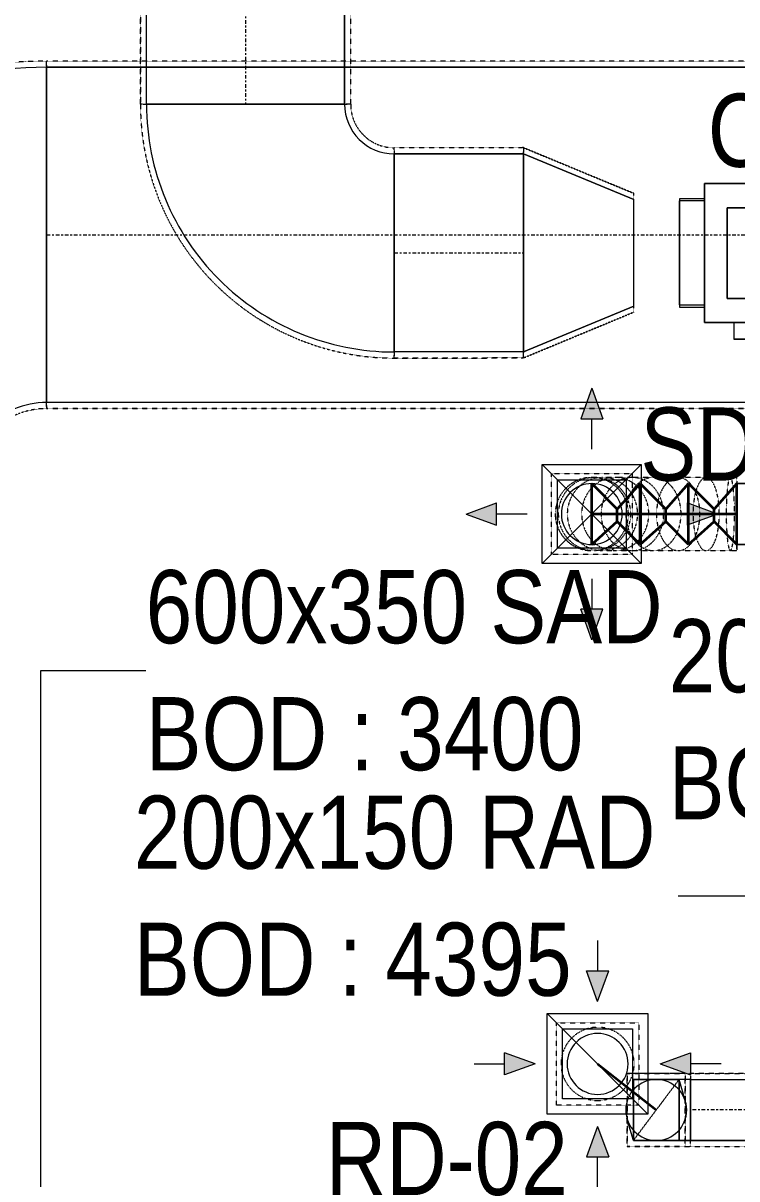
# Model space of a CAD drawing. Header units: inches. Extents: x -83664 to 20107, y -47222 to 19398.
# Drawn here: x -14582 to -12239, y -32612 to -28820 of the extents above; entities that cross this region are included whole.
import ezdxf

# ---------------------------------------------------------------- set-up
doc = ezdxf.new("R2010")
doc.units = ezdxf.units.IN
doc.header["$MEASUREMENT"] = 0
for name, pattern in [('Center', [29.999999, 12, -6, 6, -6]), ('Hidden 0_50', [1.0584, 0.5292, -0.5292]), ('Hidden 1_5', [2.2, 1.5, -0.7])]:
    doc.linetypes.add(name, pattern=pattern)
for name, color, linetype, lineweight in [('A-DETL-GENF', 7, 'Continuous', 9), ('G-ANNO-TEXT', 7, 'Continuous', 9), ('M-EQPM', 7, 'Continuous', 18), ('M-HVAC-CDFF', 7, 'Continuous', 9), ('M-HVAC-DUCT-ANNO', 7, 'Continuous', 9), ('M-HVAC-DUCT-CNTR', 7, 'Center', 9), ('M-HVAC-DUCT-IDEN', 7, 'Continuous', 18)]:
    doc.layers.add(name, color=color, linetype=linetype, lineweight=lineweight)
doc.layers.add('M-HVAC-DUCT', color=7, linetype='Continuous', lineweight=9, true_color=0xffe97f)
doc.layers.add('M-HVAC-DUCT-PATT', color=7, linetype='Continuous', lineweight=35, true_color=0x007f00)
doc.styles.add('Arial Narrow_21', font='ARIALN.TTF', dxfattribs={"height": 240})

# ---------------------------------------------------------------- blocks, each defined once
blk = doc.blocks.new('M_Rec Elbow - Radius - 0_75W-8295149-FIRST FLOOR AC CONDITIONING LAYOUT - PART A')
at = {"layer": 'M-HVAC-DUCT', "color": 30, "true_color": 0xff7f00}
for p, q in [((-550, 825), (550, 825)), ((550, 825), (-550, 825)), ((-825, 550), (-825, -550)), ((-825, -550), (-825, 550))]:
    blk.add_line(p, q, dxfattribs=at)
for radius in [275, 275, 1375, 1375]:
    blk.add_arc((-825, 825), radius, 270, 0, dxfattribs=at)
blk = doc.blocks.new('GCE-AT-Supply Air Rectangular Diffuser - 225x225-V55-FIRST FLOOR AC CONDITIONING LAYOUT - PART A')
at = {"layer": 'A-DETL-GENF', "true_color": 0xff7f00}
for points in [[(36.4, 312.5), (0, 412.5), (-36.4, 312.5)], [(-312.5, 36.4), (-412.5, 0), (-312.5, -36.4)], [(412.5, 0), (312.5, 36.4), (312.5, -36.4), (338.5, -26.9)], [(36.4, -312.5), (-36.4, -312.5), (0, -412.5)]]:
    blk.add_hatch(color=30, dxfattribs=at).paths.add_polyline_path(points)
at = {"layer": 'A-DETL-GENF', "color": 30, "true_color": 0xff7f00}
for p, q in [((0, 412.5), (-36.4, 312.5)), ((0, 412.5), (36.4, 312.5)), ((-36.4, 312.5), (36.4, 312.5)), ((0, 212.5), (0, 312.5)), ((-162.5, -162.5), (162.5, 162.5)), ((-162.5, 162.5), (162.5, -162.5)), ((-162.5, -162.5), (-162.5, 162.5)), ((-162.5, 162.5), (162.5, 162.5)), ((162.5, 162.5), (162.5, -162.5)), ((-412.5, 0), (-312.5, 36.4)), ((-312.5, -36.4), (-312.5, 36.4)), ((212.5, 0), (312.5, 0)), ((312.5, 36.4), (312.5, -36.4)), ((412.5, 0), (312.5, 36.4)), ((-412.5, 0), (-312.5, -36.4)), ((-212.5, 0), (-312.5, 0)), ((412.5, 0), (312.5, -36.4)), ((162.5, -162.5), (-162.5, -162.5)), ((0, -212.5), (0, -312.5)), ((36.4, -312.5), (-36.4, -312.5)), ((0, -412.5), (-36.4, -312.5)), ((0, -412.5), (36.4, -312.5))]:
    blk.add_line(p, q, dxfattribs=at)
blk = doc.blocks.new('M_Rec to Rnd Transition - Angle - 60 Degree-7670840-FIRST FLOOR AC CONDITIONING LAYOUT - PART A')
at = {"layer": 'M-HVAC-DUCT', "color": 30, "true_color": 0xff7f00}
for p, q in [((0, 100), (43.3, 100)), ((43.3, 100), (0, 100)), ((0, 100), (0, -100)), ((0, -100), (0, 100)), ((43.3, 0), (43.3, 100)), ((43.3, 0), (43.3, 100)), ((43.3, -100), (43.3, 0)), ((43.3, -100), (43.3, 0)), ((0, -100), (43.3, -100)), ((43.3, -100), (0, -100))]:
    blk.add_line(p, q, dxfattribs=at)
blk = doc.blocks.new('M_Rectangular to Round Transition - Angle - 45 Degree-7598641-FIRST FLOOR AC CONDITIONING LAYOUT - PART A')
at = {"layer": 'M-HVAC-DUCT', "color": 30, "true_color": 0xff7f00}
for p, q in [((98623.4, 55249.6), (98623.4, 55474.6)), ((98623.4, 55474.6), (98848.4, 55474.6)), ((98848.4, 55474.6), (98848.4, 55249.6)), ((98848.4, 55249.6), (98623.4, 55249.6))]:
    blk.add_line(p, q, dxfattribs=at)
for start, end in [(90, 180), (0, 90), (180, 270), (270, 0)]:
    blk.add_arc((98735.9, 55362.1), 100, start, end, dxfattribs=at)
blk = doc.blocks.new('GCE-AT-Return Air Rectangular Diffuser - 230x230-V40-FIRST FLOOR AC CONDITIONING LAYOUT - PART A')
at = {"layer": 'A-DETL-GENF', "true_color": 0xff00ff}
for points in [[(0, 205), (36.4, 305), (-36.4, 305)], [(-305, -36.4), (-205, 0), (-305, 36.4)], [(305, -36.4), (305, 36.4), (205, 0)], [(36.4, -305), (0, -205), (-36.4, -305)]]:
    blk.add_hatch(color=6, dxfattribs=at).paths.add_polyline_path(points)
at = {"layer": 'A-DETL-GENF', "color": 6, "true_color": 0xff00ff}
for p, q in [((0, 405), (0, 305)), ((0, 205), (-36.4, 305)), ((-36.4, 305), (36.4, 305)), ((0, 205), (36.4, 305)), ((-165, 165), (165, 165)), ((-165, -165), (-165, 165)), ((-165, 165), (165, -165)), ((165, 165), (165, -165)), ((-205, 0), (-305, 36.4)), ((-305, -36.4), (-305, 36.4)), ((205, 0), (305, 36.4)), ((305, 36.4), (305, -36.4)), ((405, 0), (305, 0)), ((-405, 0), (-305, 0)), ((-205, 0), (-305, -36.4)), ((205, 0), (305, -36.4)), ((165, -165), (-165, -165)), ((0, -205), (-36.4, -305)), ((0, -205), (36.4, -305)), ((-36.4, -305), (36.4, -305)), ((0, -405), (0, -305))]:
    blk.add_line(p, q, dxfattribs=at)
blk = doc.blocks.new('CAV - CAV-35-9301346-FIRST FLOOR AC CONDITIONING LAYOUT - PART A')
at = {"layer": 'M-EQPM'}
for p, q in [((500, 228.5), (-500, 228.5)), ((-500, 228.5), (-500, -228.5)), ((-500, -228.5), (-500, 228.5)), ((-500, 228.5), (500, 228.5)), ((500, -228.5), (500, 228.5)), ((500, 228.5), (500, -228.5)), ((-500, 178), (-581.8, 178)), ((-581.8, 178), (-581.8, -178)), ((-581.8, 178), (-581.8, -178)), ((-500, 171.3), (-581.8, 171.3)), ((-581.8, -169.7), (-581.8, 171.3)), ((-581.8, -169.7), (-581.8, 171.3)), ((-500, -178), (-500, 178)), ((-500, -178), (-500, 178)), ((-500, 171.3), (-500, -169.7)), ((-500, 171.3), (-500, -169.7)), ((581.8, 178), (500, 178)), ((500, 178), (500, -178)), ((500, 178), (500, -178)), ((581.8, 171.3), (500, 171.3)), ((500, -169.7), (500, 171.3)), ((500, -169.7), (500, 171.3)), ((581.8, -178), (581.8, 178)), ((581.8, -178), (581.8, 178)), ((581.8, 171.3), (581.8, -169.7)), ((581.8, 171.3), (581.8, -169.7)), ((-425, -148.8), (-425, 148.3)), ((-425, 148.3), (425, 148.3)), ((425, 148.3), (-425, 148.3)), ((-425, 148.3), (-425, -148.8)), ((425, 148.3), (425, -148.8)), ((425, -148.8), (425, 148.3)), ((425, -148.8), (-425, -148.8)), ((-425, -148.8), (425, -148.8)), ((-581.8, -169.7), (-500, -169.7)), ((-581.8, -178), (-500, -178)), ((500, -169.7), (581.8, -169.7)), ((500, -178), (581.8, -178)), ((-500, -228.5), (500, -228.5)), ((500, -228.5), (-500, -228.5)), ((-183.8, -228.5), (-403.8, -228.5)), ((-403.8, -228.5), (-183.8, -228.5)), ((-403.8, -228.5), (-403.8, -283.2)), ((-403.8, -228.5), (-403.8, -283.2)), ((-183.8, -283.2), (-183.8, -228.5)), ((-183.8, -228.5), (-183.8, -283.2)), ((-183.8, -283.2), (-403.8, -283.2)), ((-403.8, -283.2), (-183.8, -283.2))]:
    blk.add_line(p, q, dxfattribs=at)
blk = doc.blocks.new('M_Rectangular Elbow - Radius - 0_75 W-8296202-FIRST FLOOR AC CONDITIONING LAYOUT - PART A')
at = {"layer": 'M-HVAC-DUCT', "color": 6, "true_color": 0xff00ff}
for p, q in [((-325.3, 487.6), (324.7, 488)), ((324.7, 488), (-325.3, 487.6)), ((-487.8, 325), (-487.8, -325)), ((-487.8, -325), (-487.8, 325))]:
    blk.add_line(p, q, dxfattribs=at)
for radius in [812.5, 812.5, 162.5, 162.5]:
    blk.add_arc((-487.8, 487.5), radius, 270, 0.0351, dxfattribs=at)
blk = doc.blocks.new('M_Rectangular to Round Transition - Angle - 45 Degree-8296201-FIRST FLOOR AC CONDITIONING LAYOUT - PART A')
at = {"layer": 'M-HVAC-DUCT', "color": 6, "true_color": 0xff00ff}
for p, q in [((0, 325), (362.1, 175)), ((362.1, 175), (0, 325)), ((0, 325), (0, -325)), ((0, -325), (0, 325)), ((362.1, 0), (362.1, 175)), ((362.1, 0), (362.1, 175)), ((362.1, -175), (362.1, 0)), ((362.1, -175), (362.1, 0)), ((0, -325), (362.1, -175)), ((362.1, -175), (0, -325))]:
    blk.add_line(p, q, dxfattribs=at)
blk = doc.blocks.new('M_Rectangular to Round Transition - Angle - 45 Degree-7626202-FIRST FLOOR AC CONDITIONING LAYOUT - PART A')
at = {"layer": 'M-HVAC-DUCT', "color": 6, "true_color": 0xff00ff}
for p, q in [((132975.6, 86453.8), (133205.6, 86453.8)), ((132975.6, 86223.8), (132975.6, 86453.8)), ((133205.6, 86453.8), (133205.6, 86223.8)), ((133205.6, 86223.8), (132975.6, 86223.8))]:
    blk.add_line(p, q, dxfattribs=at)
for start, end in [(90, 180), (0, 90), (180, 270), (270, 0)]:
    blk.add_arc((133090.6, 86338.8), 100, start, end, dxfattribs=at)
blk = doc.blocks.new('M_Rectangular Elbow - Radius - 0_75 W-V184-FIRST FLOOR AC CONDITIONING LAYOUT - PART A')
at = {"layer": 'M-HVAC-DUCT', "color": 6, "true_color": 0xff00ff}
for p, q in [((135187, 60764.1), (135187, 60564.1)), ((135187, 60564.1), (135187, 60764.1)), ((135224.5, 60764.1), (135187, 60764.1)), ((135187, 60764.1), (135374.5, 60764.1)), ((135224.5, 60764.1), (135374.5, 60764.1)), ((135224.5, 60564.1), (135224.5, 60764.1)), ((135374.5, 60564.1), (135374.5, 60764.1)), ((135374.5, 60764.1), (135374.5, 60564.1)), ((135187, 60564.1), (135224.5, 60564.1)), ((135187, 60564.1), (135374.5, 60564.1)), ((135374.5, 60564.1), (135224.5, 60564.1))]:
    blk.add_line(p, q, dxfattribs=at)
blk = doc.blocks.new('M_Rectangular to Round Transition - Angle - 45 Degree-V194-FIRST FLOOR AC CONDITIONING LAYOUT - PART A')
at = {"layer": 'M-HVAC-DUCT', "color": 6, "true_color": 0xff00ff}
for p, q in [((138877.7, 66086.5), (138952.7, 66086.5)), ((138877.7, 66086.5), (138877.7, 65886.5)), ((139027.7, 66086.5), (138877.7, 66086.5)), ((138952.7, 66086.5), (139027.7, 66086.5)), ((139048.7, 66014.5), (139027.7, 66086.5)), ((139027.7, 65886.5), (139027.7, 66086.5)), ((138877.7, 65886.5), (138856.7, 65958.5)), ((138952.7, 65886.5), (138877.7, 65886.5)), ((138877.7, 65886.5), (139027.7, 65886.5)), ((139027.7, 65886.5), (138952.7, 65886.5))]:
    blk.add_line(p, q, dxfattribs=at)
for start, end in [(90, 180), (0, 90), (180, 270), (270, 0)]:
    blk.add_arc((138952.7, 65986.5), 100, start, end, dxfattribs=at)
blk = doc.blocks.new('TEMW-SMBZ-HO-BM-HVAC-00002_rvt-1-FIRST FLOOR AC CONDITIONING LAYOUT - PART A')
at = {"layer": 'M-HVAC-DUCT', "color": 6, "linetype": 'Hidden 0_50', "true_color": 0xff00ff}
for p, q in [((137260.1, 69712.2), (137260.1, 69286)), ((137260.1, 69286), (137260.1, 69712.2)), ((137950.1, 69286), (137950.1, 69712.2)), ((137950.1, 69286), (137950.1, 69712.2)), ((137260.1, 69286), (137950.1, 69286)), ((137950.1, 69286), (137260.1, 69286)), ((137950.1, 69286), (137260.1, 69286)), ((137260.1, 69286), (137950.1, 69286)), ((138516.7, 69143.8), (138092.7, 69143.5)), ((138516.7, 69143.8), (138092.7, 69143.5)), ((138093.1, 68453.5), (138092.7, 69143.5)), ((138092.7, 69143.5), (138093.1, 68453.5)), ((138093.1, 68453.5), (138092.7, 69143.5)), ((138092.7, 69143.5), (138093.1, 68453.5)), ((138517.1, 68453.8), (138516.7, 69143.8)), ((138516.7, 69143.8), (138517.1, 68453.8)), ((138516.7, 69143.8), (138878.9, 68994)), ((138878.9, 68994), (138516.7, 69143.8)), ((138517.1, 68453.8), (138516.7, 69143.8)), ((138516.7, 69143.8), (138517.1, 68453.8)), ((138879, 68799), (138878.9, 68994)), ((138879, 68799), (138878.9, 68994)), ((138879.2, 68604), (138879, 68799)), ((138879.2, 68604), (138879, 68799)), ((138517.1, 68453.8), (138879.2, 68604)), ((138879.2, 68604), (138517.1, 68453.8)), ((138093.1, 68453.5), (138517.1, 68453.8)), ((138517.1, 68453.8), (138093.1, 68453.5)), ((138625.4, 66002.8), (138625.4, 66272.8)), ((138625.4, 66272.8), (138895.4, 66272.8)), ((138895.4, 66272.8), (138895.4, 66002.8)), ((138857.7, 66106.5), (138857.7, 65866.5)), ((139047.7, 66106.5), (138857.7, 66106.5)), ((139065.2, 66106.5), (138857.7, 66106.5)), ((138857.7, 66106.5), (138857.7, 65866.5)), ((139047.7, 66106.5), (138857.7, 66106.5)), ((138857.7, 66106.5), (138857.7, 65866.5)), ((138857.7, 65866.5), (138857.7, 66106.5)), ((138857.7, 66106.5), (139047.7, 66106.5)), ((139047.7, 66106.5), (139065.2, 66106.5)), ((139047.7, 65866.5), (139047.7, 66106.5)), ((139047.7, 65866.5), (139047.7, 66106.5)), ((139047.7, 66106.5), (139047.7, 65866.5)), ((139065.2, 66106.5), (139065.2, 65866.5)), ((139065.2, 65866.5), (139065.2, 66106.5)), ((140583.9, 66106.5), (139065.2, 66106.5)), ((139065.2, 66106.5), (140583.9, 66106.5)), ((139065.2, 66106.5), (139065.2, 65866.5)), ((139065.2, 66106.5), (139065.2, 65866.5)), ((138895.4, 66002.8), (138625.4, 66002.8)), ((138857.7, 65866.5), (139065.2, 65866.5)), ((138857.7, 65866.5), (139047.7, 65866.5)), ((138857.7, 65866.5), (139047.7, 65866.5)), ((139047.7, 65866.5), (138857.7, 65866.5)), ((139065.2, 65866.5), (139047.7, 65866.5)), ((139065.2, 65866.5), (140583.9, 65866.5)), ((139065.2, 65866.5), (140583.9, 65866.5))]:
    blk.add_line(p, q, dxfattribs=at)
at = {"layer": 'M-HVAC-DUCT', "color": 6, "true_color": 0xff00ff}
for p, q in [((137280.1, 69286), (137280.1, 69712.2)), ((137280.1, 69286), (137280.1, 69712.2)), ((137930.1, 69712.2), (137930.1, 69286)), ((137930.1, 69286), (137930.1, 69712.2)), ((137930.1, 69286), (137280.1, 69286)), ((137280.1, 69286), (137930.1, 69286)), ((138092.7, 69123.5), (138516.7, 69123.8)), ((138516.7, 69123.8), (138092.7, 69123.5)), ((138092.7, 69123.5), (138093.1, 68473.5)), ((138093.1, 68473.5), (138092.7, 69123.5)), ((138516.7, 69123.8), (138517.1, 68473.8)), ((138517.1, 68473.8), (138516.7, 69123.8)), ((138517.1, 68473.8), (138093.1, 68473.5)), ((138517.1, 68473.8), (138093.1, 68473.5)), ((139065.2, 65886.5), (139065.2, 66086.5)), ((139065.2, 66086.5), (139065.2, 65886.5)), ((139065.2, 66086.5), (140583.9, 66086.5)), ((139065.2, 66086.5), (140583.9, 66086.5)), ((140583.9, 65886.5), (139065.2, 65886.5)), ((139065.2, 65886.5), (140583.9, 65886.5))]:
    blk.add_line(p, q, dxfattribs=at)
at = {"layer": 'M-HVAC-DUCT', "color": 30, "linetype": 'Hidden 0_50', "true_color": 0xff7f00}
for p, q in [((136952, 68287.7), (136952, 69427.7)), ((136952, 69427.7), (136952, 68287.7)), ((136952, 68287.7), (136952, 69427.7)), ((136952, 69427.7), (136952, 68287.7)), ((140749, 69427.7), (136952, 69427.7)), ((140749, 69427.7), (136952, 69427.7)), ((136952, 68287.7), (140749, 68287.7)), ((140749, 68287.7), (136952, 68287.7)), ((138608.9, 67809.3), (138608.9, 68074.3)), ((138608.9, 68074.3), (138873.9, 68074.3)), ((138873.9, 68074.3), (138873.9, 67809.3)), ((138750.3, 68061.8), (138741.4, 68061.8)), ((138776.4, 68061.8), (138750.3, 68061.8)), ((138818.2, 68061.8), (138776.4, 68061.8)), ((138874.4, 68061.8), (138818.2, 68061.8)), ((138943.8, 68061.8), (138874.4, 68061.8)), ((139025, 68061.8), (138943.8, 68061.8)), ((139116.6, 68061.8), (139025, 68061.8)), ((139196.1, 68061.8), (139116.6, 68061.8)), ((139217.5, 68061.8), (139196.1, 68061.8)), ((139217.5, 67821.8), (139217.5, 68061.8)), ((139217.5, 67821.8), (139217.5, 68061.8)), ((139217.5, 68061.8), (139217.5, 67941.8)), ((139217.5, 68061.8), (139217.5, 67941.8)), ((139217.5, 67941.8), (139217.5, 67821.8)), ((139217.5, 67941.8), (139217.5, 67821.8)), ((138873.9, 67809.3), (138608.9, 67809.3)), ((138741.4, 67821.8), (138750.3, 67821.8)), ((138750.3, 67821.8), (138776.4, 67821.8)), ((138776.4, 67821.8), (138818.2, 67821.8)), ((138818.2, 67821.8), (138874.4, 67821.8)), ((138874.4, 67821.8), (138943.8, 67821.8)), ((138943.8, 67821.8), (139025, 67821.8)), ((139025, 67821.8), (139116.6, 67821.8)), ((139116.6, 67821.8), (139196.1, 67821.8)), ((139196.1, 67821.8), (139217.5, 67821.8))]:
    blk.add_line(p, q, dxfattribs=at)
at = {"layer": 'M-HVAC-DUCT', "color": 30, "true_color": 0xff7f00}
for p, q in [((136952, 69407.7), (136952, 68307.7)), ((136952, 68307.7), (136952, 69407.7)), ((136952, 69407.7), (140749, 69407.7)), ((140749, 69407.7), (136952, 69407.7)), ((140749, 68307.7), (136952, 68307.7)), ((140749, 68307.7), (136952, 68307.7))]:
    blk.add_line(p, q, dxfattribs=at)
at = {"layer": 'M-HVAC-DUCT', "color": 30, "linetype": 'Hidden 0_50', "true_color": 0xff7f00}
for centre, radius, start, end in [((136952, 68032.7), 1395, 90, 180), ((136952, 68032.7), 1395, 90, 180), ((136952, 68032.7), 255, 90, 180), ((136952, 68032.7), 255, 90, 180), ((138741.4, 67941.8), 120, 90, 270), ((138741.4, 67941.8), 120, 90, 180), ((138741.4, 67941.8), 120, 270, 90), ((138741.4, 67941.8), 120, 0, 90), ((138741.4, 67941.8), 120, 180, 270), ((138741.4, 67941.8), 120, 270, 0)]:
    blk.add_arc(centre, radius, start, end, dxfattribs=at)
at = {"layer": 'M-HVAC-DUCT', "color": 6, "linetype": 'Hidden 0_50', "true_color": 0xff00ff}
for centre, radius, start, end in [((138092.6, 69286), 832.5, 180, 270.0351), ((138092.6, 69286), 832.5, 180, 270.0351), ((138092.6, 69286), 142.5, 180, 270.0351), ((138092.6, 69286), 142.5, 180, 270.0351), ((138760.4, 66137.8), 120, 90, 180), ((138760.4, 66137.8), 120, 0, 90), ((138760.4, 66137.8), 120, 180, 270), ((138760.4, 66137.8), 120, 270, 0)]:
    blk.add_arc(centre, radius, start, end, dxfattribs=at)
at = {"layer": 'M-HVAC-DUCT', "color": 30, "linetype": 'Hidden 0_50', "true_color": 0xff7f00}
for points in [[(138741.4, 68061.8), (138730.9, 68061.8), (138709.9, 68059), (138680.7, 68046.9), (138655.5, 68027.6), (138636.2, 68002.5), (138624.1, 67973.2), (138620, 67941.8), (138624.1, 67910.4), (138636.2, 67881.1), (138655.5, 67855.9), (138680.7, 67836.7), (138709.9, 67824.5), (138730.9, 67821.8), (138741.4, 67821.8)], [(138750.3, 68061.8), (138740, 68061.8), (138719.2, 68059), (138690.2, 68046.9), (138665.3, 68027.6), (138646.2, 68002.5), (138634.2, 67973.2), (138630.1, 67941.8), (138634.2, 67910.4), (138646.2, 67881.1), (138665.3, 67855.9), (138690.2, 67836.7), (138719.2, 67824.5), (138740, 67821.8), (138750.3, 67821.8)], [(138776.4, 68061.8), (138766.3, 68061.8), (138746.2, 68059), (138718, 68046.9), (138693.8, 68027.6), (138675.3, 68002.5), (138663.6, 67973.2), (138659.6, 67941.8), (138663.6, 67910.4), (138675.3, 67881.1), (138693.8, 67855.9), (138718, 67836.7), (138746.2, 67824.5), (138766.3, 67821.8), (138776.4, 67821.8)], [(138818.2, 68061.8), (138808.6, 68061.8), (138789.3, 68059), (138762.4, 68046.9), (138739.4, 68027.6), (138721.6, 68002.5), (138710.5, 67973.2), (138706.7, 67941.8), (138710.5, 67910.4), (138721.6, 67881.1), (138739.4, 67855.9), (138762.4, 67836.7), (138789.3, 67824.5), (138808.6, 67821.8), (138818.2, 67821.8)], [(138741.4, 67821.8), (138751.8, 67821.8), (138772.8, 67824.5), (138802, 67836.7), (138827.2, 67855.9), (138846.5, 67881.1), (138858.6, 67910.4), (138862.7, 67941.8), (138858.6, 67973.2), (138846.5, 68002.5), (138827.2, 68027.6), (138802, 68046.9), (138772.8, 68059), (138751.8, 68061.8), (138741.4, 68061.8)], [(138750.3, 67821.8), (138760.7, 67821.8), (138781.4, 67824.5), (138810.4, 67836.7), (138835.3, 67855.9), (138854.4, 67881.1), (138866.4, 67910.4), (138870.5, 67941.8), (138866.4, 67973.2), (138854.4, 68002.5), (138835.3, 68027.6), (138810.4, 68046.9), (138781.4, 68059), (138760.7, 68061.8), (138750.3, 68061.8)], [(138874.4, 68061.8), (138865.5, 68061.8), (138847.6, 68059), (138822.6, 68046.9), (138801.1, 68027.6), (138784.6, 68002.5), (138774.3, 67973.2), (138770.8, 67941.8), (138774.3, 67910.4), (138784.6, 67881.1), (138801.1, 67855.9), (138822.6, 67836.7), (138847.6, 67824.5), (138865.5, 67821.8), (138874.4, 67821.8)], [(138776.4, 67821.8), (138786.5, 67821.8), (138806.6, 67824.5), (138834.8, 67836.7), (138858.9, 67855.9), (138877.5, 67881.1), (138889.2, 67910.4), (138893.1, 67941.8), (138889.2, 67973.2), (138877.5, 68002.5), (138858.9, 68027.6), (138834.8, 68046.9), (138806.6, 68059), (138786.5, 68061.8), (138776.4, 68061.8)], [(138818.2, 67821.8), (138827.8, 67821.8), (138847, 67824.5), (138873.9, 67836.7), (138897, 67855.9), (138914.7, 67881.1), (138925.9, 67910.4), (138929.7, 67941.8), (138925.9, 67973.2), (138914.7, 68002.5), (138897, 68027.6), (138873.9, 68046.9), (138847, 68059), (138827.8, 68061.8), (138818.2, 68061.8)], [(138943.8, 68061.8), (138935.9, 68061.8), (138920.1, 68059), (138898, 68046.9), (138879, 68027.6), (138864.5, 68002.5), (138855.3, 67973.2), (138852.2, 67941.8), (138855.3, 67910.4), (138864.5, 67881.1), (138879, 67855.9), (138898, 67836.7), (138920.1, 67824.5), (138935.9, 67821.8), (138943.8, 67821.8)], [(138874.4, 67821.8), (138883.4, 67821.8), (138901.3, 67824.5), (138926.3, 67836.7), (138947.7, 67855.9), (138964.2, 67881.1), (138974.6, 67910.4), (138978.1, 67941.8), (138974.6, 67973.2), (138964.2, 68002.5), (138947.7, 68027.6), (138926.3, 68046.9), (138901.3, 68059), (138883.4, 68061.8), (138874.4, 68061.8)], [(138943.8, 67821.8), (138951.7, 67821.8), (138967.5, 67824.5), (138989.6, 67836.7), (139008.5, 67855.9), (139023.1, 67881.1), (139032.2, 67910.4), (139035.4, 67941.8), (139032.2, 67973.2), (139023.1, 68002.5), (139008.5, 68027.6), (138989.6, 68046.9), (138967.5, 68059), (138951.7, 68061.8), (138943.8, 68061.8)], [(139025, 68061.8), (139018.7, 68061.8), (139006.3, 68059), (138989, 68046.9), (138974.1, 68027.6), (138962.6, 68002.5), (138955.4, 67973.2), (138953, 67941.8), (138955.4, 67910.4), (138962.6, 67881.1), (138974.1, 67855.9), (138989, 67836.7), (139006.3, 67824.5), (139018.7, 67821.8), (139025, 67821.8)], [(139025, 67821.8), (139031.2, 67821.8), (139043.6, 67824.5), (139061, 67836.7), (139075.9, 67855.9), (139087.3, 67881.1), (139094.5, 67910.4), (139097, 67941.8), (139094.5, 67973.2), (139087.3, 68002.5), (139075.9, 68027.6), (139061, 68046.9), (139043.6, 68059), (139031.2, 68061.8), (139025, 68061.8)], [(139116.6, 68061.8), (139112.8, 68061.8), (139105.3, 68059), (139094.8, 68046.9), (139085.7, 68027.6), (139078.8, 68002.5), (139074.4, 67973.2), (139072.9, 67941.8), (139074.4, 67910.4), (139078.8, 67881.1), (139085.7, 67855.9), (139094.8, 67836.7), (139105.3, 67824.5), (139112.8, 67821.8), (139116.6, 67821.8)], [(139116.6, 67821.8), (139120.4, 67821.8), (139127.9, 67824.5), (139138.5, 67836.7), (139147.5, 67855.9), (139154.5, 67881.1), (139158.8, 67910.4), (139160.3, 67941.8), (139158.8, 67973.2), (139154.5, 68002.5), (139147.5, 68027.6), (139138.5, 68046.9), (139127.9, 68059), (139120.4, 68061.8), (139116.6, 68061.8)], [(139196.1, 68061.8), (139194.9, 68061.8), (139192.5, 68059), (139189.2, 68046.9), (139186.4, 68027.6), (139184.2, 68002.5), (139182.8, 67973.2), (139182.3, 67941.8), (139182.8, 67910.4), (139184.2, 67881.1), (139186.4, 67855.9), (139189.2, 67836.7), (139192.5, 67824.5), (139194.9, 67821.8), (139196.1, 67821.8)], [(139196.1, 67821.8), (139197.3, 67821.8), (139199.6, 67824.5), (139203, 67836.7), (139205.8, 67855.9), (139208, 67881.1), (139209.4, 67910.4), (139209.8, 67941.8), (139209.4, 67973.2), (139208, 68002.5), (139205.8, 68027.6), (139203, 68046.9), (139199.6, 68059), (139197.3, 68061.8), (139196.1, 68061.8)]]:
    blk.add_open_spline(points, degree=3, dxfattribs=at)
at = {"layer": 'M-HVAC-DUCT-ANNO', "color": 6, "linetype": 'Hidden 1_5', "true_color": 0xff00ff}
for p, q in [((138877.7, 66086.5), (138877.7, 65886.5)), ((139027.7, 66086.5), (138877.7, 66086.5)), ((139027.7, 66086.5), (138877.7, 65886.5)), ((139027.7, 65886.5), (139027.7, 66086.5)), ((138877.7, 65886.5), (139027.7, 65886.5))]:
    blk.add_line(p, q, dxfattribs=at)
at = {"layer": 'M-HVAC-DUCT-CNTR', "color": 6, "true_color": 0xff00ff}
for p, q in [((137605.1, 69712.2), (137605.1, 69286)), ((138092.9, 68798.5), (138516.9, 68798.8)), ((140583.9, 65986.5), (139065.2, 65986.5))]:
    blk.add_line(p, q, dxfattribs=at)
at = {"layer": 'M-HVAC-DUCT-CNTR', "color": 30, "true_color": 0xff7f00}
blk.add_line((136952, 68857.7), (140749, 68857.7), dxfattribs=at)
at = {"layer": 'M-HVAC-DUCT-CNTR', "color": 30, "linetype": 'Continuous', "lineweight": 35, "true_color": 0xff7f00}
blk.add_open_spline([(139217.5, 67941.8), (138937.5, 67941.8), (138741.4, 67941.8), (138741.4, 67941.8)], degree=3, dxfattribs=at)
at = {"layer": 'M-HVAC-DUCT-CNTR', "color": 6, "linetype": 'Continuous', "lineweight": 35, "true_color": 0xff00ff}
blk.add_open_spline([(138760.4, 66137.8), (138760.4, 66137.8), (138952.7, 65986.5), (138952.7, 65986.5)], degree=3, dxfattribs=at)
at = {"layer": 'M-HVAC-DUCT-PATT', "color": 30, "true_color": 0xff7f00}
for p, q in [((138741.4, 67841.8), (138741.4, 68041.8)), ((138741.4, 68041.8), (138825.1, 67958.1)), ((138900.1, 68041.8), (138825.1, 67958.1)), ((138900.1, 67841.8), (138900.1, 68041.8)), ((138900.1, 67841.8), (138900.1, 68041.8)), ((138900.1, 68041.8), (138983.8, 67958.1)), ((139058.8, 68041.8), (138983.8, 67958.1)), ((139058.8, 67841.8), (139058.8, 68041.8)), ((139058.8, 67841.8), (139058.8, 68041.8)), ((139058.8, 68041.8), (139142.5, 67958.1)), ((139217.5, 68041.8), (139142.5, 67958.1)), ((139217.5, 67841.8), (139217.5, 68041.8)), ((139217.5, 67841.8), (139217.5, 68041.8)), ((138825.1, 67916.8), (138825.1, 67958.1)), ((138983.8, 67916.8), (138983.8, 67958.1)), ((139142.5, 67916.8), (139142.5, 67958.1)), ((138741.4, 67841.8), (138825.1, 67916.8)), ((138900.1, 67841.8), (138825.1, 67916.8)), ((138900.1, 67841.8), (138983.8, 67916.8)), ((139058.8, 67841.8), (138983.8, 67916.8)), ((139058.8, 67841.8), (139142.5, 67916.8)), ((139217.5, 67841.8), (139142.5, 67916.8))]:
    blk.add_line(p, q, dxfattribs=at)
at = {"layer": 'M-EQPM', "color": 6, "linetype": 'Hidden 0_50', "lineweight": 9, "true_color": 0xff00ff}
blk.add_blockref('CAV - CAV-35-9301346-FIRST FLOOR AC CONDITIONING LAYOUT - PART A', (139610.8, 68798.2), dxfattribs=at)
at = {"layer": 'M-HVAC-CDFF', "color": 6, "linetype": 'Hidden 0_50', "lineweight": 9, "true_color": 0xff00ff}
for name, p in [('GCE-AT-Supply Air Rectangular Diffuser - 225x225-V55-FIRST FLOOR AC CONDITIONING LAYOUT - PART A', (138741.4, 67941.8)), ('GCE-AT-Return Air Rectangular Diffuser - 230x230-V40-FIRST FLOOR AC CONDITIONING LAYOUT - PART A', (138760.4, 66137.8))]:
    blk.add_blockref(name, p, dxfattribs=at)
at = {"layer": 'M-HVAC-DUCT', "color": 6, "linetype": 'Hidden 0_50', "lineweight": 9, "true_color": 0xff00ff}
for name, p, rotation in [('M_Rec Elbow - Radius - 0_75W-8295149-FIRST FLOOR AC CONDITIONING LAYOUT - PART A', (136127, 68857.7), 180), ('M_Rectangular Elbow - Radius - 0_75 W-8296202-FIRST FLOOR AC CONDITIONING LAYOUT - PART A', (137605.1, 68798.2), 270), ('M_Rectangular to Round Transition - Angle - 45 Degree-8296201-FIRST FLOOR AC CONDITIONING LAYOUT - PART A', (138516.9, 68798.8), 0.03508484400210855), ('M_Rectangular to Round Transition - Angle - 45 Degree-7598641-FIRST FLOOR AC CONDITIONING LAYOUT - PART A', (237477.3, 123303.9), 180), ('M_Rec to Rnd Transition - Angle - 60 Degree-7670840-FIRST FLOOR AC CONDITIONING LAYOUT - PART A', (139260.8, 67941.8), 180), ('M_Rectangular Elbow - Radius - 0_75 W-V184-FIRST FLOOR AC CONDITIONING LAYOUT - PART A', (274252.2, 126650.6), 180)]:
    blk.add_blockref(name, p, dxfattribs=dict(at, rotation=rotation))
for name, p in [('M_Rectangular to Round Transition - Angle - 45 Degree-7626202-FIRST FLOOR AC CONDITIONING LAYOUT - PART A', (5669.8, -20201.1)), ('M_Rectangular to Round Transition - Angle - 45 Degree-V194-FIRST FLOOR AC CONDITIONING LAYOUT - PART A', (0, 0))]:
    blk.add_blockref(name, p, dxfattribs=at)
blk = doc.blocks.new('TEMW-SMBZ-HO-BM-HVAC-00002_rvt-2-FIRST FLOOR AC CONDITIONING LAYOUT - PART A')
at = {"layer": 'M-HVAC-DUCT', "color": 6, "linetype": 'Hidden 0_50', "true_color": 0xff00ff}
for p, q in [((137260.1, 69712.2), (137260.1, 69286)), ((137260.1, 69286), (137260.1, 69712.2)), ((137950.1, 69286), (137950.1, 69712.2)), ((137950.1, 69286), (137950.1, 69712.2)), ((137260.1, 69286), (137950.1, 69286)), ((137950.1, 69286), (137260.1, 69286)), ((137950.1, 69286), (137260.1, 69286)), ((137260.1, 69286), (137950.1, 69286)), ((138516.7, 69143.8), (138092.7, 69143.5)), ((138516.7, 69143.8), (138092.7, 69143.5)), ((138093.1, 68453.5), (138092.7, 69143.5)), ((138092.7, 69143.5), (138093.1, 68453.5)), ((138093.1, 68453.5), (138092.7, 69143.5)), ((138092.7, 69143.5), (138093.1, 68453.5)), ((138517.1, 68453.8), (138516.7, 69143.8)), ((138516.7, 69143.8), (138517.1, 68453.8)), ((138516.7, 69143.8), (138878.9, 68994)), ((138878.9, 68994), (138516.7, 69143.8)), ((138517.1, 68453.8), (138516.7, 69143.8)), ((138516.7, 69143.8), (138517.1, 68453.8)), ((138879, 68799), (138878.9, 68994)), ((138879, 68799), (138878.9, 68994)), ((138879.2, 68604), (138879, 68799)), ((138879.2, 68604), (138879, 68799)), ((138517.1, 68453.8), (138879.2, 68604)), ((138879.2, 68604), (138517.1, 68453.8)), ((138093.1, 68453.5), (138517.1, 68453.8)), ((138517.1, 68453.8), (138093.1, 68453.5)), ((138625.4, 66002.8), (138625.4, 66272.8)), ((138625.4, 66272.8), (138895.4, 66272.8)), ((138895.4, 66272.8), (138895.4, 66002.8)), ((138857.7, 66106.5), (138857.7, 65866.5)), ((139047.7, 66106.5), (138857.7, 66106.5)), ((139065.2, 66106.5), (138857.7, 66106.5)), ((138857.7, 66106.5), (138857.7, 65866.5)), ((139047.7, 66106.5), (138857.7, 66106.5)), ((138857.7, 66106.5), (138857.7, 65866.5)), ((138857.7, 65866.5), (138857.7, 66106.5)), ((138857.7, 66106.5), (139047.7, 66106.5)), ((139047.7, 66106.5), (139065.2, 66106.5)), ((139047.7, 65866.5), (139047.7, 66106.5)), ((139047.7, 65866.5), (139047.7, 66106.5)), ((139047.7, 66106.5), (139047.7, 65866.5)), ((139065.2, 66106.5), (139065.2, 65866.5)), ((139065.2, 65866.5), (139065.2, 66106.5)), ((140583.9, 66106.5), (139065.2, 66106.5)), ((139065.2, 66106.5), (140583.9, 66106.5)), ((139065.2, 66106.5), (139065.2, 65866.5)), ((139065.2, 66106.5), (139065.2, 65866.5)), ((138895.4, 66002.8), (138625.4, 66002.8)), ((138857.7, 65866.5), (139065.2, 65866.5)), ((138857.7, 65866.5), (139047.7, 65866.5)), ((138857.7, 65866.5), (139047.7, 65866.5)), ((139047.7, 65866.5), (138857.7, 65866.5)), ((139065.2, 65866.5), (139047.7, 65866.5)), ((139065.2, 65866.5), (140583.9, 65866.5)), ((139065.2, 65866.5), (140583.9, 65866.5))]:
    blk.add_line(p, q, dxfattribs=at)
at = {"layer": 'M-HVAC-DUCT', "color": 6, "true_color": 0xff00ff}
for p, q in [((137280.1, 69286), (137280.1, 69712.2)), ((137280.1, 69286), (137280.1, 69712.2)), ((137930.1, 69712.2), (137930.1, 69286)), ((137930.1, 69286), (137930.1, 69712.2)), ((137930.1, 69286), (137280.1, 69286)), ((137280.1, 69286), (137930.1, 69286)), ((138092.7, 69123.5), (138516.7, 69123.8)), ((138516.7, 69123.8), (138092.7, 69123.5)), ((138092.7, 69123.5), (138093.1, 68473.5)), ((138093.1, 68473.5), (138092.7, 69123.5)), ((138516.7, 69123.8), (138517.1, 68473.8)), ((138517.1, 68473.8), (138516.7, 69123.8)), ((138517.1, 68473.8), (138093.1, 68473.5)), ((138517.1, 68473.8), (138093.1, 68473.5)), ((139065.2, 65886.5), (139065.2, 66086.5)), ((139065.2, 66086.5), (139065.2, 65886.5)), ((139065.2, 66086.5), (140583.9, 66086.5)), ((139065.2, 66086.5), (140583.9, 66086.5)), ((140583.9, 65886.5), (139065.2, 65886.5)), ((139065.2, 65886.5), (140583.9, 65886.5))]:
    blk.add_line(p, q, dxfattribs=at)
at = {"layer": 'M-HVAC-DUCT', "color": 30, "linetype": 'Hidden 0_50', "true_color": 0xff7f00}
for p, q in [((136952, 68287.7), (136952, 69427.7)), ((136952, 69427.7), (136952, 68287.7)), ((136952, 68287.7), (136952, 69427.7)), ((136952, 69427.7), (136952, 68287.7)), ((140749, 69427.7), (136952, 69427.7)), ((140749, 69427.7), (136952, 69427.7)), ((136952, 68287.7), (140749, 68287.7)), ((140749, 68287.7), (136952, 68287.7)), ((138608.9, 67809.3), (138608.9, 68074.3)), ((138608.9, 68074.3), (138873.9, 68074.3)), ((138873.9, 68074.3), (138873.9, 67809.3)), ((138750.3, 68061.8), (138741.4, 68061.8)), ((138776.4, 68061.8), (138750.3, 68061.8)), ((138818.2, 68061.8), (138776.4, 68061.8)), ((138874.4, 68061.8), (138818.2, 68061.8)), ((138943.8, 68061.8), (138874.4, 68061.8)), ((139025, 68061.8), (138943.8, 68061.8)), ((139116.6, 68061.8), (139025, 68061.8)), ((139196.1, 68061.8), (139116.6, 68061.8)), ((139217.5, 68061.8), (139196.1, 68061.8)), ((139217.5, 67821.8), (139217.5, 68061.8)), ((139217.5, 67821.8), (139217.5, 68061.8)), ((139217.5, 68061.8), (139217.5, 67941.8)), ((139217.5, 68061.8), (139217.5, 67941.8)), ((139217.5, 67941.8), (139217.5, 67821.8)), ((139217.5, 67941.8), (139217.5, 67821.8)), ((138873.9, 67809.3), (138608.9, 67809.3)), ((138741.4, 67821.8), (138750.3, 67821.8)), ((138750.3, 67821.8), (138776.4, 67821.8)), ((138776.4, 67821.8), (138818.2, 67821.8)), ((138818.2, 67821.8), (138874.4, 67821.8)), ((138874.4, 67821.8), (138943.8, 67821.8)), ((138943.8, 67821.8), (139025, 67821.8)), ((139025, 67821.8), (139116.6, 67821.8)), ((139116.6, 67821.8), (139196.1, 67821.8)), ((139196.1, 67821.8), (139217.5, 67821.8))]:
    blk.add_line(p, q, dxfattribs=at)
at = {"layer": 'M-HVAC-DUCT', "color": 30, "true_color": 0xff7f00}
for p, q in [((136952, 69407.7), (136952, 68307.7)), ((136952, 68307.7), (136952, 69407.7)), ((136952, 69407.7), (140749, 69407.7)), ((140749, 69407.7), (136952, 69407.7)), ((140749, 68307.7), (136952, 68307.7)), ((140749, 68307.7), (136952, 68307.7))]:
    blk.add_line(p, q, dxfattribs=at)
at = {"layer": 'M-HVAC-DUCT', "color": 30, "linetype": 'Hidden 0_50', "true_color": 0xff7f00}
for centre, radius, start, end in [((136952, 68032.7), 1395, 90, 180), ((136952, 68032.7), 1395, 90, 180), ((136952, 68032.7), 255, 90, 180), ((136952, 68032.7), 255, 90, 180), ((138741.4, 67941.8), 120, 90, 270), ((138741.4, 67941.8), 120, 90, 180), ((138741.4, 67941.8), 120, 270, 90), ((138741.4, 67941.8), 120, 0, 90), ((138741.4, 67941.8), 120, 180, 270), ((138741.4, 67941.8), 120, 270, 0)]:
    blk.add_arc(centre, radius, start, end, dxfattribs=at)
at = {"layer": 'M-HVAC-DUCT', "color": 6, "linetype": 'Hidden 0_50', "true_color": 0xff00ff}
for centre, radius, start, end in [((138092.6, 69286), 832.5, 180, 270.0351), ((138092.6, 69286), 832.5, 180, 270.0351), ((138092.6, 69286), 142.5, 180, 270.0351), ((138092.6, 69286), 142.5, 180, 270.0351), ((138760.4, 66137.8), 120, 90, 180), ((138760.4, 66137.8), 120, 0, 90), ((138760.4, 66137.8), 120, 180, 270), ((138760.4, 66137.8), 120, 270, 0)]:
    blk.add_arc(centre, radius, start, end, dxfattribs=at)
at = {"layer": 'M-HVAC-DUCT', "color": 30, "linetype": 'Hidden 0_50', "true_color": 0xff7f00}
for points in [[(138741.4, 68061.8), (138730.9, 68061.8), (138709.9, 68059), (138680.7, 68046.9), (138655.5, 68027.6), (138636.2, 68002.5), (138624.1, 67973.2), (138620, 67941.8), (138624.1, 67910.4), (138636.2, 67881.1), (138655.5, 67855.9), (138680.7, 67836.7), (138709.9, 67824.5), (138730.9, 67821.8), (138741.4, 67821.8)], [(138750.3, 68061.8), (138740, 68061.8), (138719.2, 68059), (138690.2, 68046.9), (138665.3, 68027.6), (138646.2, 68002.5), (138634.2, 67973.2), (138630.1, 67941.8), (138634.2, 67910.4), (138646.2, 67881.1), (138665.3, 67855.9), (138690.2, 67836.7), (138719.2, 67824.5), (138740, 67821.8), (138750.3, 67821.8)], [(138776.4, 68061.8), (138766.3, 68061.8), (138746.2, 68059), (138718, 68046.9), (138693.8, 68027.6), (138675.3, 68002.5), (138663.6, 67973.2), (138659.6, 67941.8), (138663.6, 67910.4), (138675.3, 67881.1), (138693.8, 67855.9), (138718, 67836.7), (138746.2, 67824.5), (138766.3, 67821.8), (138776.4, 67821.8)], [(138818.2, 68061.8), (138808.6, 68061.8), (138789.3, 68059), (138762.4, 68046.9), (138739.4, 68027.6), (138721.6, 68002.5), (138710.5, 67973.2), (138706.7, 67941.8), (138710.5, 67910.4), (138721.6, 67881.1), (138739.4, 67855.9), (138762.4, 67836.7), (138789.3, 67824.5), (138808.6, 67821.8), (138818.2, 67821.8)], [(138741.4, 67821.8), (138751.8, 67821.8), (138772.8, 67824.5), (138802, 67836.7), (138827.2, 67855.9), (138846.5, 67881.1), (138858.6, 67910.4), (138862.7, 67941.8), (138858.6, 67973.2), (138846.5, 68002.5), (138827.2, 68027.6), (138802, 68046.9), (138772.8, 68059), (138751.8, 68061.8), (138741.4, 68061.8)], [(138750.3, 67821.8), (138760.7, 67821.8), (138781.4, 67824.5), (138810.4, 67836.7), (138835.3, 67855.9), (138854.4, 67881.1), (138866.4, 67910.4), (138870.5, 67941.8), (138866.4, 67973.2), (138854.4, 68002.5), (138835.3, 68027.6), (138810.4, 68046.9), (138781.4, 68059), (138760.7, 68061.8), (138750.3, 68061.8)], [(138874.4, 68061.8), (138865.5, 68061.8), (138847.6, 68059), (138822.6, 68046.9), (138801.1, 68027.6), (138784.6, 68002.5), (138774.3, 67973.2), (138770.8, 67941.8), (138774.3, 67910.4), (138784.6, 67881.1), (138801.1, 67855.9), (138822.6, 67836.7), (138847.6, 67824.5), (138865.5, 67821.8), (138874.4, 67821.8)], [(138776.4, 67821.8), (138786.5, 67821.8), (138806.6, 67824.5), (138834.8, 67836.7), (138858.9, 67855.9), (138877.5, 67881.1), (138889.2, 67910.4), (138893.1, 67941.8), (138889.2, 67973.2), (138877.5, 68002.5), (138858.9, 68027.6), (138834.8, 68046.9), (138806.6, 68059), (138786.5, 68061.8), (138776.4, 68061.8)], [(138818.2, 67821.8), (138827.8, 67821.8), (138847, 67824.5), (138873.9, 67836.7), (138897, 67855.9), (138914.7, 67881.1), (138925.9, 67910.4), (138929.7, 67941.8), (138925.9, 67973.2), (138914.7, 68002.5), (138897, 68027.6), (138873.9, 68046.9), (138847, 68059), (138827.8, 68061.8), (138818.2, 68061.8)], [(138943.8, 68061.8), (138935.9, 68061.8), (138920.1, 68059), (138898, 68046.9), (138879, 68027.6), (138864.5, 68002.5), (138855.3, 67973.2), (138852.2, 67941.8), (138855.3, 67910.4), (138864.5, 67881.1), (138879, 67855.9), (138898, 67836.7), (138920.1, 67824.5), (138935.9, 67821.8), (138943.8, 67821.8)], [(138874.4, 67821.8), (138883.4, 67821.8), (138901.3, 67824.5), (138926.3, 67836.7), (138947.7, 67855.9), (138964.2, 67881.1), (138974.6, 67910.4), (138978.1, 67941.8), (138974.6, 67973.2), (138964.2, 68002.5), (138947.7, 68027.6), (138926.3, 68046.9), (138901.3, 68059), (138883.4, 68061.8), (138874.4, 68061.8)], [(138943.8, 67821.8), (138951.7, 67821.8), (138967.5, 67824.5), (138989.6, 67836.7), (139008.5, 67855.9), (139023.1, 67881.1), (139032.2, 67910.4), (139035.4, 67941.8), (139032.2, 67973.2), (139023.1, 68002.5), (139008.5, 68027.6), (138989.6, 68046.9), (138967.5, 68059), (138951.7, 68061.8), (138943.8, 68061.8)], [(139025, 68061.8), (139018.7, 68061.8), (139006.3, 68059), (138989, 68046.9), (138974.1, 68027.6), (138962.6, 68002.5), (138955.4, 67973.2), (138953, 67941.8), (138955.4, 67910.4), (138962.6, 67881.1), (138974.1, 67855.9), (138989, 67836.7), (139006.3, 67824.5), (139018.7, 67821.8), (139025, 67821.8)], [(139025, 67821.8), (139031.2, 67821.8), (139043.6, 67824.5), (139061, 67836.7), (139075.9, 67855.9), (139087.3, 67881.1), (139094.5, 67910.4), (139097, 67941.8), (139094.5, 67973.2), (139087.3, 68002.5), (139075.9, 68027.6), (139061, 68046.9), (139043.6, 68059), (139031.2, 68061.8), (139025, 68061.8)], [(139116.6, 68061.8), (139112.8, 68061.8), (139105.3, 68059), (139094.8, 68046.9), (139085.7, 68027.6), (139078.8, 68002.5), (139074.4, 67973.2), (139072.9, 67941.8), (139074.4, 67910.4), (139078.8, 67881.1), (139085.7, 67855.9), (139094.8, 67836.7), (139105.3, 67824.5), (139112.8, 67821.8), (139116.6, 67821.8)], [(139116.6, 67821.8), (139120.4, 67821.8), (139127.9, 67824.5), (139138.5, 67836.7), (139147.5, 67855.9), (139154.5, 67881.1), (139158.8, 67910.4), (139160.3, 67941.8), (139158.8, 67973.2), (139154.5, 68002.5), (139147.5, 68027.6), (139138.5, 68046.9), (139127.9, 68059), (139120.4, 68061.8), (139116.6, 68061.8)], [(139196.1, 68061.8), (139194.9, 68061.8), (139192.5, 68059), (139189.2, 68046.9), (139186.4, 68027.6), (139184.2, 68002.5), (139182.8, 67973.2), (139182.3, 67941.8), (139182.8, 67910.4), (139184.2, 67881.1), (139186.4, 67855.9), (139189.2, 67836.7), (139192.5, 67824.5), (139194.9, 67821.8), (139196.1, 67821.8)], [(139196.1, 67821.8), (139197.3, 67821.8), (139199.6, 67824.5), (139203, 67836.7), (139205.8, 67855.9), (139208, 67881.1), (139209.4, 67910.4), (139209.8, 67941.8), (139209.4, 67973.2), (139208, 68002.5), (139205.8, 68027.6), (139203, 68046.9), (139199.6, 68059), (139197.3, 68061.8), (139196.1, 68061.8)]]:
    blk.add_open_spline(points, degree=3, dxfattribs=at)
at = {"layer": 'M-HVAC-DUCT-ANNO', "color": 6, "linetype": 'Hidden 1_5', "true_color": 0xff00ff}
for p, q in [((138877.7, 66086.5), (138877.7, 65886.5)), ((139027.7, 66086.5), (138877.7, 66086.5)), ((139027.7, 66086.5), (138877.7, 65886.5)), ((139027.7, 65886.5), (139027.7, 66086.5)), ((138877.7, 65886.5), (139027.7, 65886.5))]:
    blk.add_line(p, q, dxfattribs=at)
at = {"layer": 'M-HVAC-DUCT-CNTR', "color": 6, "true_color": 0xff00ff}
for p, q in [((137605.1, 69712.2), (137605.1, 69286)), ((138092.9, 68798.5), (138516.9, 68798.8)), ((140583.9, 65986.5), (139065.2, 65986.5))]:
    blk.add_line(p, q, dxfattribs=at)
at = {"layer": 'M-HVAC-DUCT-CNTR', "color": 30, "true_color": 0xff7f00}
blk.add_line((136952, 68857.7), (140749, 68857.7), dxfattribs=at)
at = {"layer": 'M-HVAC-DUCT-CNTR', "color": 30, "linetype": 'Continuous', "lineweight": 35, "true_color": 0xff7f00}
blk.add_open_spline([(139217.5, 67941.8), (138937.5, 67941.8), (138741.4, 67941.8), (138741.4, 67941.8)], degree=3, dxfattribs=at)
at = {"layer": 'M-HVAC-DUCT-CNTR', "color": 6, "linetype": 'Continuous', "lineweight": 35, "true_color": 0xff00ff}
blk.add_open_spline([(138760.4, 66137.8), (138760.4, 66137.8), (138952.7, 65986.5), (138952.7, 65986.5)], degree=3, dxfattribs=at)
at = {"layer": 'M-HVAC-DUCT-PATT', "color": 30, "true_color": 0xff7f00}
for p, q in [((138741.4, 67841.8), (138741.4, 68041.8)), ((138741.4, 68041.8), (138825.1, 67958.1)), ((138900.1, 68041.8), (138825.1, 67958.1)), ((138900.1, 67841.8), (138900.1, 68041.8)), ((138900.1, 67841.8), (138900.1, 68041.8)), ((138900.1, 68041.8), (138983.8, 67958.1)), ((139058.8, 68041.8), (138983.8, 67958.1)), ((139058.8, 67841.8), (139058.8, 68041.8)), ((139058.8, 67841.8), (139058.8, 68041.8)), ((139058.8, 68041.8), (139142.5, 67958.1)), ((139217.5, 68041.8), (139142.5, 67958.1)), ((139217.5, 67841.8), (139217.5, 68041.8)), ((139217.5, 67841.8), (139217.5, 68041.8)), ((138825.1, 67916.8), (138825.1, 67958.1)), ((138983.8, 67916.8), (138983.8, 67958.1)), ((139142.5, 67916.8), (139142.5, 67958.1)), ((138741.4, 67841.8), (138825.1, 67916.8)), ((138900.1, 67841.8), (138825.1, 67916.8)), ((138900.1, 67841.8), (138983.8, 67916.8)), ((139058.8, 67841.8), (138983.8, 67916.8)), ((139058.8, 67841.8), (139142.5, 67916.8)), ((139217.5, 67841.8), (139142.5, 67916.8))]:
    blk.add_line(p, q, dxfattribs=at)
at = {"layer": 'M-EQPM', "color": 6, "linetype": 'Hidden 0_50', "lineweight": 9, "true_color": 0xff00ff}
blk.add_blockref('CAV - CAV-35-9301346-FIRST FLOOR AC CONDITIONING LAYOUT - PART A', (139610.8, 68798.2), dxfattribs=at)
at = {"layer": 'M-HVAC-CDFF', "color": 6, "linetype": 'Hidden 0_50', "lineweight": 9, "true_color": 0xff00ff}
for name, p in [('GCE-AT-Supply Air Rectangular Diffuser - 225x225-V55-FIRST FLOOR AC CONDITIONING LAYOUT - PART A', (138741.4, 67941.8)), ('GCE-AT-Return Air Rectangular Diffuser - 230x230-V40-FIRST FLOOR AC CONDITIONING LAYOUT - PART A', (138760.4, 66137.8))]:
    blk.add_blockref(name, p, dxfattribs=at)
at = {"layer": 'M-HVAC-DUCT', "color": 6, "linetype": 'Hidden 0_50', "lineweight": 9, "true_color": 0xff00ff}
for name, p, rotation in [('M_Rec Elbow - Radius - 0_75W-8295149-FIRST FLOOR AC CONDITIONING LAYOUT - PART A', (136127, 68857.7), 180), ('M_Rectangular Elbow - Radius - 0_75 W-8296202-FIRST FLOOR AC CONDITIONING LAYOUT - PART A', (137605.1, 68798.2), 270), ('M_Rectangular to Round Transition - Angle - 45 Degree-8296201-FIRST FLOOR AC CONDITIONING LAYOUT - PART A', (138516.9, 68798.8), 0.03508484400210855), ('M_Rectangular to Round Transition - Angle - 45 Degree-7598641-FIRST FLOOR AC CONDITIONING LAYOUT - PART A', (237477.3, 123303.9), 180), ('M_Rec to Rnd Transition - Angle - 60 Degree-7670840-FIRST FLOOR AC CONDITIONING LAYOUT - PART A', (139260.8, 67941.8), 180), ('M_Rectangular Elbow - Radius - 0_75 W-V184-FIRST FLOOR AC CONDITIONING LAYOUT - PART A', (274252.2, 126650.6), 180)]:
    blk.add_blockref(name, p, dxfattribs=dict(at, rotation=rotation))
for name, p in [('M_Rectangular to Round Transition - Angle - 45 Degree-7626202-FIRST FLOOR AC CONDITIONING LAYOUT - PART A', (5669.8, -20201.1)), ('M_Rectangular to Round Transition - Angle - 45 Degree-V194-FIRST FLOOR AC CONDITIONING LAYOUT - PART A', (0, 0))]:
    blk.add_blockref(name, p, dxfattribs=at)

msp = doc.modelspace()

# ---------------------------------------------------------------- linework, layer by layer
at = {"layer": 'M-HVAC-DUCT-IDEN', "lineweight": 9}
for p, q in [((-14523.7, -30944), (-14179.4, -30944)), ((-14523.7, -33011.7), (-14523.7, -30944)), ((-12141.5, -31683.9), (-12431.4, -31683.9))]:
    msp.add_line(p, q, dxfattribs=at)

# ---------------------------------------------------------------- block references
at = {"lineweight": 5}
for name in ['TEMW-SMBZ-HO-BM-HVAC-00002_rvt-1-FIRST FLOOR AC CONDITIONING LAYOUT - PART A', 'TEMW-SMBZ-HO-BM-HVAC-00002_rvt-2-FIRST FLOOR AC CONDITIONING LAYOUT - PART A']:
    msp.add_blockref(name, (-151456.7, -98372.2), dxfattribs=at)

# ---------------------------------------------------------------- texts
at = {"layer": 'G-ANNO-TEXT', "char_height": 240, "attachment_point": 1, "style": 'Arial Narrow_21'}
for s, insert, width in [('CAV-35', (-12334.7, -29051.3), 1214.557), ('SD-02', (-12555.7, -30080.6), 986.076), ('RD-02', (-13588.3, -32424.7), 1010.126)]:
    msp.add_mtext(s, dxfattribs=dict(at, insert=insert, width=width))
at = {"layer": 'M-HVAC-DUCT-IDEN', "lineweight": 9, "char_height": 240, "attachment_point": 1, "style": 'Arial Narrow_21'}
for s, insert, width in [('600x350 SAD', (-14179.4, -30614.4), 2128.48), ('200x150 SAD', (-12462.9, -30775.4), 2128.48), ('BOD : 3400', (-14179.4, -31031.1), 1803.797), ('BOD : 3450', (-12462.9, -31192.1), 1803.797), ('200x150 RAD', (-14217.9, -31354.3), 2152.531), ('BOD : 4395', (-14217.9, -31771), 1803.797)]:
    msp.add_mtext(s, dxfattribs=dict(at, insert=insert, width=width))

doc.saveas('drawing.dxf')
